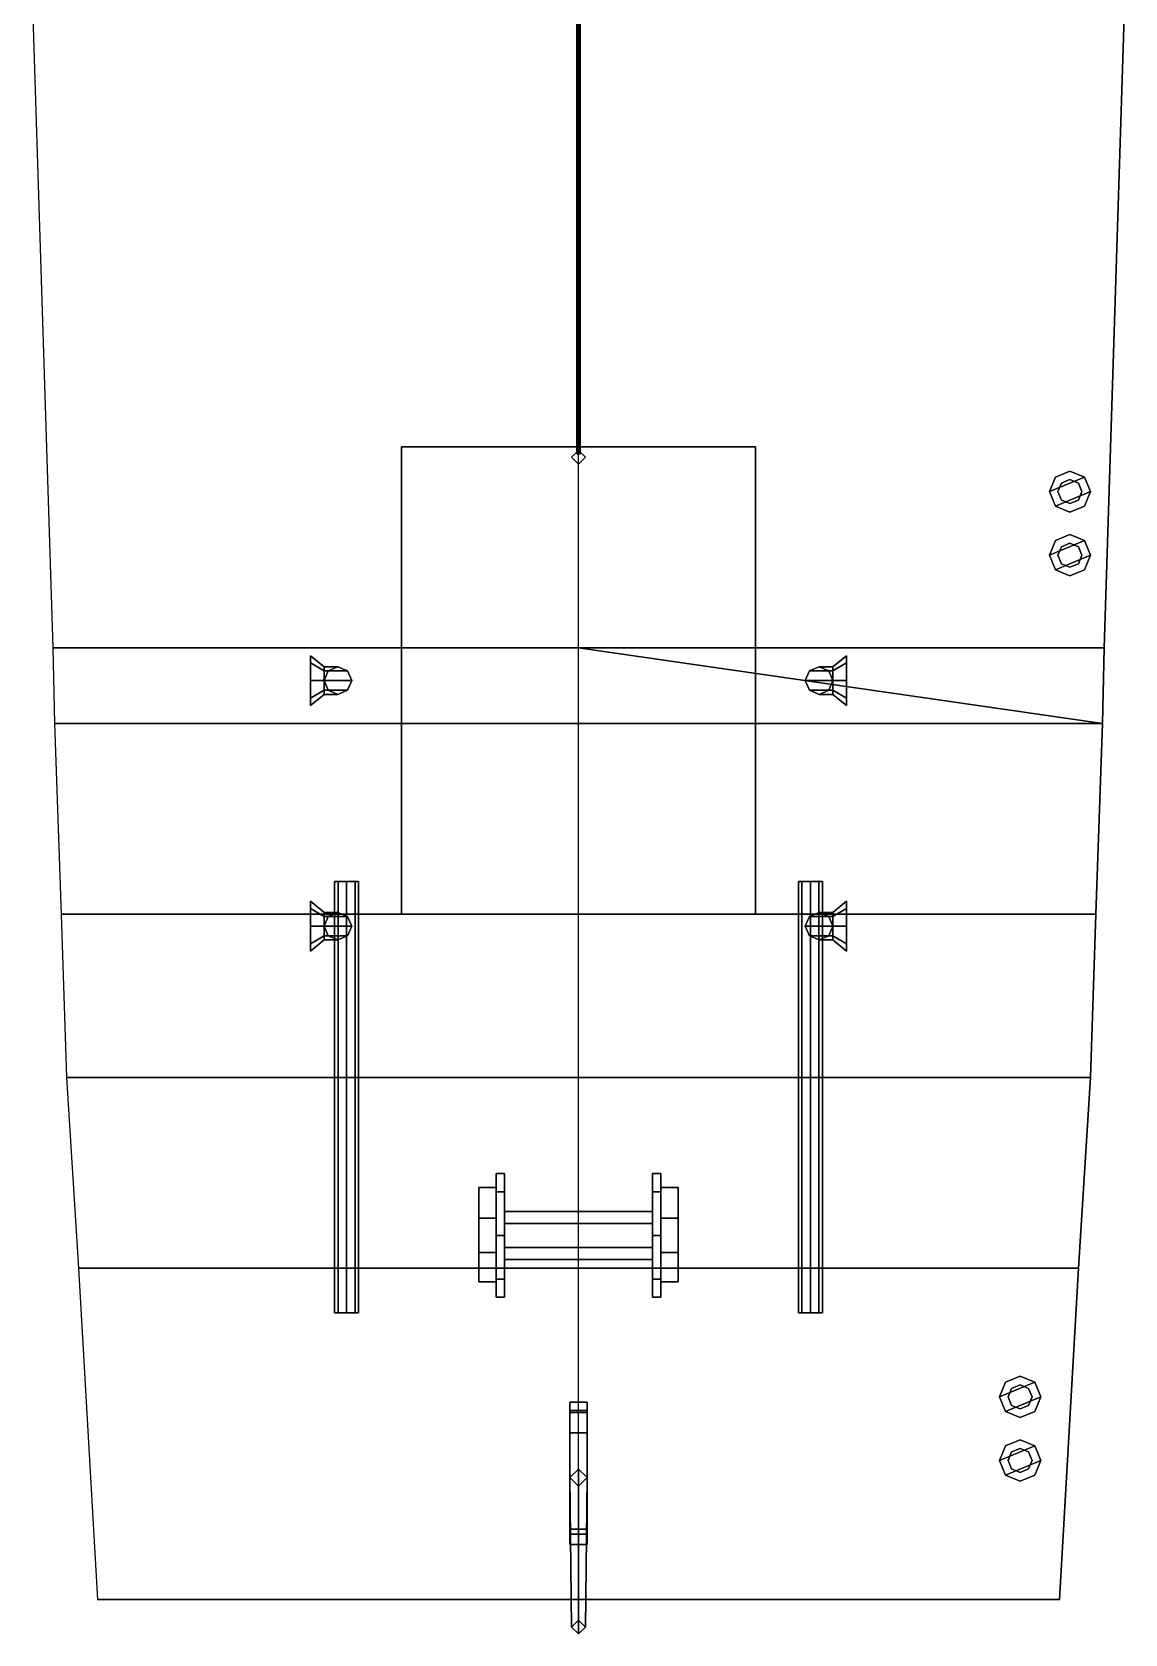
# Model space of a CAD drawing. Extents: x -3.3 to 3.3, y -16.4 to 15.8.
# Drawn here: x -3.18 to 3.18, y -16.45 to -7.12 of the extents above; entities that cross this region are included whole.
import ezdxf

# ---------------------------------------------------------------- set-up
doc = ezdxf.new("R2010")
doc.units = 0
doc.layers.get('0').update_dxf_attribs({"linetype": 'CONTINUOUS'})
doc.layers.add('SUPERSTRUCTURE', color=3, linetype='CONTINUOUS')

msp = doc.modelspace()

# ---------------------------------------------------------------- linework, layer by layer
for points in [[(0, 1.6, 6.94), (-0.01, 1.6, 6.93), (-0.01, -9.58, 5.18), (0, -9.58, 5.19)], [(-0.01, 1.6, 6.93), (0, 1.6, 6.92), (0, -9.58, 5.17), (-0.01, -9.58, 5.18)], [(0.01, 1.6, 6.93), (0, 1.6, 6.94), (0, -9.58, 5.19), (0.01, -9.58, 5.18)], [(0, 1.6, 6.92), (0.01, 1.6, 6.93), (0.01, -9.58, 5.18), (0, -9.58, 5.17)], [(-3.18, -6.91, 2.29), (-3.06, -10.71, 2.24), (3.06, -10.71, 2.24), (3.18, -6.91, 2.29)], [(3.06, -10.71), (0, -10.71, -1.02), (0, -6.91, -0.97), (3.18, -6.91)], [(3.06, -10.71, 2.24), (3.06, -10.71), (3.18, -6.91), (3.18, -6.91, 2.29)], [(0, -9.56, 3.35), (-0.04, -9.6, 3.35), (-0.04, -9.6, 5.3), (0, -9.56, 5.3)], [(0, -9.56, 5.3), (-0.04, -9.6, 5.3), (0, -9.64, 5.3), (0.04, -9.6, 5.3)], [(-0.04, -9.6, 3.35), (0, -9.64, 3.35), (0, -9.64, 5.3), (-0.04, -9.6, 5.3)], [(0.04, -9.6, 3.35), (0, -9.56, 3.35), (0, -9.56, 5.3), (0.04, -9.6, 5.3)], [(0, -9.64, 3.35), (0.04, -9.6, 3.35), (0.04, -9.6, 5.3), (0, -9.64, 5.3)], [(2.86, -9.68, 2.53), (2.7751, -9.7151, 2.53), (2.74, -9.8, 2.53), (2.9449, -9.7151, 2.53)], [(2.86, -9.68, 2.48), (2.7751, -9.7151, 2.48), (2.7751, -9.7151, 2.53), (2.86, -9.68, 2.53)], [(2.9449, -9.7151, 2.48), (2.86, -9.68, 2.48), (2.86, -9.68, 2.53), (2.9449, -9.7151, 2.53)], [(2.7751, -9.7151, 2.48), (2.74, -9.8, 2.48), (2.74, -9.8, 2.53), (2.7751, -9.7151, 2.53)], [(2.9449, -9.7151, 2.53), (2.74, -9.8, 2.53), (2.7751, -9.8849, 2.53), (2.98, -9.8, 2.53)], [(2.8105, -9.7505, 2.24), (2.79, -9.8, 2.24), (2.79, -9.8, 2.48), (2.8105, -9.7505, 2.48)], [(2.86, -9.73, 2.24), (2.8105, -9.7505, 2.24), (2.8105, -9.7505, 2.48), (2.86, -9.73, 2.48)], [(2.9095, -9.7505, 2.24), (2.86, -9.73, 2.24), (2.86, -9.73, 2.48), (2.9095, -9.7505, 2.48)], [(2.93, -9.8, 2.24), (2.9095, -9.7505, 2.24), (2.9095, -9.7505, 2.48), (2.93, -9.8, 2.48)], [(2.98, -9.8, 2.48), (2.9449, -9.7151, 2.48), (2.9449, -9.7151, 2.53), (2.98, -9.8, 2.53)], [(2.74, -9.8, 2.48), (2.7751, -9.8849, 2.48), (2.7751, -9.8849, 2.53), (2.74, -9.8, 2.53)], [(2.98, -9.8, 2.53), (2.7751, -9.8849, 2.53), (2.86, -9.92, 2.53), (2.9449, -9.8849, 2.53)], [(2.7751, -9.8849, 2.48), (2.86, -9.92, 2.48), (2.86, -9.92, 2.53), (2.7751, -9.8849, 2.53)], [(2.79, -9.8, 2.24), (2.8105, -9.8495, 2.24), (2.8105, -9.8495, 2.48), (2.79, -9.8, 2.48)], [(2.8105, -9.8495, 2.24), (2.86, -9.87, 2.24), (2.86, -9.87, 2.48), (2.8105, -9.8495, 2.48)], [(2.86, -9.87, 2.24), (2.9095, -9.8495, 2.24), (2.9095, -9.8495, 2.48), (2.86, -9.87, 2.48)], [(2.86, -9.92, 2.48), (2.9449, -9.8849, 2.48), (2.9449, -9.8849, 2.53), (2.86, -9.92, 2.53)], [(2.9095, -9.8495, 2.24), (2.93, -9.8, 2.24), (2.93, -9.8, 2.48), (2.9095, -9.8495, 2.48)], [(2.9449, -9.8849, 2.48), (2.98, -9.8, 2.48), (2.98, -9.8, 2.53), (2.9449, -9.8849, 2.53)], [(2.86, -10.05, 2.53), (2.7751, -10.0851, 2.53), (2.74, -10.17, 2.53), (2.9449, -10.0851, 2.53)], [(2.86, -10.05, 2.48), (2.7751, -10.0851, 2.48), (2.7751, -10.0851, 2.53), (2.86, -10.05, 2.53)], [(2.9449, -10.0851, 2.48), (2.86, -10.05, 2.48), (2.86, -10.05, 2.53), (2.9449, -10.0851, 2.53)], [(2.9449, -10.0851, 2.53), (2.74, -10.17, 2.53), (2.7751, -10.2549, 2.53), (2.98, -10.17, 2.53)], [(2.7751, -10.0851, 2.48), (2.74, -10.17, 2.48), (2.74, -10.17, 2.53), (2.7751, -10.0851, 2.53)], [(2.8105, -10.1205, 2.24), (2.79, -10.17, 2.24), (2.79, -10.17, 2.48), (2.8105, -10.1205, 2.48)], [(2.86, -10.1, 2.24), (2.8105, -10.1205, 2.24), (2.8105, -10.1205, 2.48), (2.86, -10.1, 2.48)], [(2.9095, -10.1205, 2.24), (2.86, -10.1, 2.24), (2.86, -10.1, 2.48), (2.9095, -10.1205, 2.48)], [(2.93, -10.17, 2.24), (2.9095, -10.1205, 2.24), (2.9095, -10.1205, 2.48), (2.93, -10.17, 2.48)], [(2.98, -10.17, 2.48), (2.9449, -10.0851, 2.48), (2.9449, -10.0851, 2.53), (2.98, -10.17, 2.53)], [(2.74, -10.17, 2.48), (2.7751, -10.2549, 2.48), (2.7751, -10.2549, 2.53), (2.74, -10.17, 2.53)], [(2.98, -10.17, 2.53), (2.7751, -10.2549, 2.53), (2.86, -10.29, 2.53), (2.9449, -10.2549, 2.53)], [(2.7751, -10.2549, 2.48), (2.86, -10.29, 2.48), (2.86, -10.29, 2.53), (2.7751, -10.2549, 2.53)], [(2.79, -10.17, 2.24), (2.8105, -10.2195, 2.24), (2.8105, -10.2195, 2.48), (2.79, -10.17, 2.48)], [(2.8105, -10.2195, 2.24), (2.86, -10.24, 2.24), (2.86, -10.24, 2.48), (2.8105, -10.2195, 2.48)], [(2.86, -10.24, 2.24), (2.9095, -10.2195, 2.24), (2.9095, -10.2195, 2.48), (2.86, -10.24, 2.48)], [(2.86, -10.29, 2.48), (2.9449, -10.2549, 2.48), (2.9449, -10.2549, 2.53), (2.86, -10.29, 2.53)], [(2.9095, -10.2195, 2.24), (2.93, -10.17, 2.24), (2.93, -10.17, 2.48), (2.9095, -10.2195, 2.48)], [(2.9449, -10.2549, 2.48), (2.98, -10.17, 2.48), (2.98, -10.17, 2.53), (2.9449, -10.2549, 2.53)], [(-3.06, -10.71, 2.24), (-3.05, -11.15, 2.24), (3.05, -11.15, 2.24), (3.06, -10.71, 2.24)], [(3.05, -11.15), (0, -10.71, -1.02), (0, -10.71, -1.02), (3.06, -10.71)], [(3.05, -11.15), (0, -11.15, -0.68), (0, -11.15, -0.68), (0, -10.71, -1.02)], [(3.05, -11.15, 2.24), (3.05, -11.15), (3.06, -10.71), (3.06, -10.71, 2.24)], [(-1.56, -10.7975, 2.6125), (-1.56, -10.755, 2.715), (-1.48, -10.82, 2.715), (-1.48, -10.8434, 2.6584)], [(-1.56, -11.0025, 2.6125), (-1.56, -10.755, 2.715), (-1.56, -10.7975, 2.6125), (-1.56, -10.9, 2.57)], [(-1.56, -11.045, 2.715), (-1.56, -10.7975, 2.8175), (-1.56, -10.755, 2.715), (-1.56, -11.0025, 2.6125)], [(-1.56, -10.755, 2.715), (-1.56, -10.7975, 2.8175), (-1.48, -10.8434, 2.7716), (-1.48, -10.82, 2.715)], [(-1.56, -10.7975, 2.8175), (-1.56, -10.9, 2.86), (-1.48, -10.9, 2.795), (-1.48, -10.8434, 2.7716)], [(-1.56, -10.9, 2.57), (-1.56, -10.7975, 2.6125), (-1.48, -10.8434, 2.6584), (-1.48, -10.9, 2.635)], [(-1.56, -11.0025, 2.8175), (-1.56, -10.9, 2.86), (-1.56, -10.7975, 2.8175), (-1.56, -11.045, 2.715)], [(1.56, -10.755, 2.715), (1.56, -10.7975, 2.6125), (1.48, -10.8434, 2.6584), (1.48, -10.82, 2.715)], [(1.56, -10.7975, 2.8175), (1.56, -10.755, 2.715), (1.48, -10.82, 2.715), (1.48, -10.8434, 2.7716)], [(1.56, -10.7975, 2.6125), (1.56, -10.9, 2.57), (1.48, -10.9, 2.635), (1.48, -10.8434, 2.6584)], [(1.56, -10.9, 2.86), (1.56, -10.7975, 2.8175), (1.48, -10.8434, 2.7716), (1.48, -10.9, 2.795)], [(1.56, -10.7975, 2.8175), (1.56, -10.9, 2.86), (1.56, -11.0025, 2.8175), (1.56, -10.755, 2.715)], [(1.56, -10.755, 2.715), (1.56, -11.0025, 2.8175), (1.56, -11.045, 2.715), (1.56, -10.7975, 2.6125)], [(1.56, -10.7975, 2.6125), (1.56, -11.045, 2.715), (1.56, -11.0025, 2.6125), (1.56, -10.9, 2.57)], [(-1.56, -10.9, 2.86), (-1.56, -11.0025, 2.8175), (-1.48, -10.9566, 2.7716), (-1.48, -10.9, 2.795)], [(-1.56, -11.0025, 2.6125), (-1.56, -10.9, 2.57), (-1.48, -10.9, 2.635), (-1.48, -10.9566, 2.6584)], [(-1.4, -10.82, 2.635), (-1.4566, -10.8434, 2.635), (-1.48, -10.8434, 2.6584), (-1.48, -10.82, 2.715)], [(-1.3434, -10.8434, 2.635), (-1.4, -10.82, 2.635), (-1.48, -10.82, 2.715), (-1.48, -10.8434, 2.7716)], [(-1.4566, -10.8434, 2.24), (-1.48, -10.9, 2.24), (-1.48, -10.9, 2.635), (-1.4566, -10.8434, 2.635)], [(-1.4566, -10.8434, 2.635), (-1.48, -10.9, 2.635), (-1.48, -10.9, 2.635), (-1.48, -10.8434, 2.6584)], [(-1.32, -10.9, 2.635), (-1.3434, -10.8434, 2.635), (-1.48, -10.8434, 2.7716), (-1.48, -10.9, 2.795)], [(-1.48, -10.9, 2.24), (-1.4566, -10.9566, 2.24), (-1.4566, -10.9566, 2.635), (-1.48, -10.9, 2.635)], [(-1.48, -10.9, 2.635), (-1.4566, -10.9566, 2.635), (-1.48, -10.9566, 2.6584), (-1.48, -10.9, 2.635)], [(-1.3434, -10.9566, 2.635), (-1.32, -10.9, 2.635), (-1.48, -10.9, 2.795), (-1.48, -10.9566, 2.7716)], [(-1.4, -10.82, 2.24), (-1.4566, -10.8434, 2.24), (-1.4566, -10.8434, 2.635), (-1.4, -10.82, 2.635)], [(-1.3434, -10.8434, 2.24), (-1.4, -10.82, 2.24), (-1.4, -10.82, 2.635), (-1.3434, -10.8434, 2.635)], [(-1.32, -10.9, 2.24), (-1.3434, -10.8434, 2.24), (-1.3434, -10.8434, 2.635), (-1.32, -10.9, 2.635)], [(-1.3434, -10.9566, 2.24), (-1.32, -10.9, 2.24), (-1.32, -10.9, 2.635), (-1.3434, -10.9566, 2.635)], [(1.3434, -10.8434, 2.635), (1.32, -10.9, 2.635), (1.48, -10.9, 2.795), (1.48, -10.8434, 2.7716)], [(1.3434, -10.8434, 2.24), (1.32, -10.9, 2.24), (1.32, -10.9, 2.635), (1.3434, -10.8434, 2.635)], [(1.32, -10.9, 2.635), (1.3434, -10.9566, 2.635), (1.48, -10.9566, 2.7716), (1.48, -10.9, 2.795)], [(1.32, -10.9, 2.24), (1.3434, -10.9566, 2.24), (1.3434, -10.9566, 2.635), (1.32, -10.9, 2.635)], [(1.4, -10.82, 2.635), (1.3434, -10.8434, 2.635), (1.48, -10.8434, 2.7716), (1.48, -10.82, 2.715)], [(1.4, -10.82, 2.24), (1.3434, -10.8434, 2.24), (1.3434, -10.8434, 2.635), (1.4, -10.82, 2.635)], [(1.4566, -10.8434, 2.635), (1.4, -10.82, 2.635), (1.48, -10.82, 2.715), (1.48, -10.8434, 2.6584)], [(1.4566, -10.8434, 2.24), (1.4, -10.82, 2.24), (1.4, -10.82, 2.635), (1.4566, -10.8434, 2.635)], [(1.48, -10.9, 2.635), (1.4566, -10.8434, 2.635), (1.48, -10.8434, 2.6584), (1.48, -10.9, 2.635)], [(1.48, -10.9, 2.24), (1.4566, -10.8434, 2.24), (1.4566, -10.8434, 2.635), (1.48, -10.9, 2.635)], [(1.4566, -10.9566, 2.635), (1.48, -10.9, 2.635), (1.48, -10.9, 2.635), (1.48, -10.9566, 2.6584)], [(1.4566, -10.9566, 2.24), (1.48, -10.9, 2.24), (1.48, -10.9, 2.635), (1.4566, -10.9566, 2.635)], [(1.56, -10.9, 2.57), (1.56, -11.0025, 2.6125), (1.48, -10.9566, 2.6584), (1.48, -10.9, 2.635)], [(1.56, -11.0025, 2.8175), (1.56, -10.9, 2.86), (1.48, -10.9, 2.795), (1.48, -10.9566, 2.7716)], [(-1.56, -11.0025, 2.8175), (-1.56, -11.045, 2.715), (-1.48, -10.98, 2.715), (-1.48, -10.9566, 2.7716)], [(-1.56, -11.045, 2.715), (-1.56, -11.0025, 2.6125), (-1.48, -10.9566, 2.6584), (-1.48, -10.98, 2.715)], [(-1.4566, -10.9566, 2.635), (-1.4, -10.98, 2.635), (-1.48, -10.98, 2.715), (-1.48, -10.9566, 2.6584)], [(-1.4, -10.98, 2.635), (-1.3434, -10.9566, 2.635), (-1.48, -10.9566, 2.7716), (-1.48, -10.98, 2.715)], [(-1.4566, -10.9566, 2.24), (-1.4, -10.98, 2.24), (-1.4, -10.98, 2.635), (-1.4566, -10.9566, 2.635)], [(-1.4, -10.98, 2.24), (-1.3434, -10.9566, 2.24), (-1.3434, -10.9566, 2.635), (-1.4, -10.98, 2.635)], [(1.3434, -10.9566, 2.635), (1.4, -10.98, 2.635), (1.48, -10.98, 2.715), (1.48, -10.9566, 2.7716)], [(1.3434, -10.9566, 2.24), (1.4, -10.98, 2.24), (1.4, -10.98, 2.635), (1.3434, -10.9566, 2.635)], [(1.4, -10.98, 2.635), (1.4566, -10.9566, 2.635), (1.48, -10.9566, 2.6584), (1.48, -10.98, 2.715)], [(1.4, -10.98, 2.24), (1.4566, -10.9566, 2.24), (1.4566, -10.9566, 2.635), (1.4, -10.98, 2.635)], [(1.56, -11.045, 2.715), (1.56, -11.0025, 2.8175), (1.48, -10.9566, 2.7716), (1.48, -10.98, 2.715)], [(1.56, -11.0025, 2.6125), (1.56, -11.045, 2.715), (1.48, -10.98, 2.715), (1.48, -10.9566, 2.6584)], [(-3.05, -11.15, 2.24), (-3.01, -12.26, 2.24), (3.01, -12.26, 2.24), (3.05, -11.15, 2.24)], [(3.01, -12.26), (0, -12.26, -0.55), (0, -11.15, -0.68), (3.05, -11.15)], [(3.01, -12.26, 2.24), (3.01, -12.26), (3.05, -11.15), (3.05, -11.15, 2.24)], [(-1.3995, -12.07, -0.18), (-1.42, -12.07, -0.23), (-1.42, -14.58, -0.65), (-1.3995, -14.58, -0.6)], [(-1.42, -12.07, -0.23), (-1.3995, -12.07, -0.28), (-1.3995, -14.58, -0.7), (-1.42, -14.58, -0.65)], [(-1.35, -12.07, -0.16), (-1.3995, -12.07, -0.18), (-1.3995, -14.58, -0.6), (-1.35, -14.58, -0.58)], [(-1.3995, -12.07, -0.28), (-1.35, -12.07, -0.3), (-1.35, -14.58, -0.72), (-1.3995, -14.58, -0.7)], [(-1.3005, -12.07, -0.18), (-1.35, -12.07, -0.16), (-1.35, -14.58, -0.58), (-1.3005, -14.58, -0.6)], [(-1.35, -12.07, -0.3), (-1.3005, -12.07, -0.28), (-1.3005, -14.58, -0.7), (-1.35, -14.58, -0.72)], [(-1.28, -12.07, -0.23), (-1.3005, -12.07, -0.18), (-1.3005, -14.58, -0.6), (-1.28, -14.58, -0.65)], [(-1.3005, -12.07, -0.28), (-1.28, -12.07, -0.23), (-1.28, -14.58, -0.65), (-1.3005, -14.58, -0.7)], [(1.3005, -12.07, -0.18), (1.28, -12.07, -0.23), (1.28, -14.58, -0.65), (1.3005, -14.58, -0.6)], [(1.28, -12.07, -0.23), (1.3005, -12.07, -0.28), (1.3005, -14.58, -0.7), (1.28, -14.58, -0.65)], [(1.35, -12.07, -0.16), (1.3005, -12.07, -0.18), (1.3005, -14.58, -0.6), (1.35, -14.58, -0.58)], [(1.3005, -12.07, -0.28), (1.35, -12.07, -0.3), (1.35, -14.58, -0.72), (1.3005, -14.58, -0.7)], [(1.3995, -12.07, -0.18), (1.35, -12.07, -0.16), (1.35, -14.58, -0.58), (1.3995, -14.58, -0.6)], [(1.35, -12.07, -0.3), (1.3995, -12.07, -0.28), (1.3995, -14.58, -0.7), (1.35, -14.58, -0.72)], [(1.42, -12.07, -0.23), (1.3995, -12.07, -0.18), (1.3995, -14.58, -0.6), (1.42, -14.58, -0.65)], [(1.3995, -12.07, -0.28), (1.42, -12.07, -0.23), (1.42, -14.58, -0.65), (1.3995, -14.58, -0.7)], [(-1.56, -12.2275, 2.6125), (-1.56, -12.185, 2.715), (-1.48, -12.25, 2.715), (-1.48, -12.2734, 2.6584)], [(-1.56, -12.4325, 2.6125), (-1.56, -12.185, 2.715), (-1.56, -12.2275, 2.6125), (-1.56, -12.33, 2.57)], [(-1.56, -12.475, 2.715), (-1.56, -12.2275, 2.8175), (-1.56, -12.185, 2.715), (-1.56, -12.4325, 2.6125)], [(-1.56, -12.185, 2.715), (-1.56, -12.2275, 2.8175), (-1.48, -12.2734, 2.7716), (-1.48, -12.25, 2.715)], [(1.56, -12.185, 2.715), (1.56, -12.2275, 2.6125), (1.48, -12.2734, 2.6584), (1.48, -12.25, 2.715)], [(1.56, -12.2275, 2.8175), (1.56, -12.185, 2.715), (1.48, -12.25, 2.715), (1.48, -12.2734, 2.7716)], [(1.56, -12.2275, 2.8175), (1.56, -12.33, 2.86), (1.56, -12.4325, 2.8175), (1.56, -12.185, 2.715)], [(1.56, -12.185, 2.715), (1.56, -12.4325, 2.8175), (1.56, -12.475, 2.715), (1.56, -12.2275, 2.6125)], [(-3.01, -12.26, 2.24), (-2.98, -13.21, 2.24), (2.98, -13.21, 2.24), (3.01, -12.26, 2.24)], [(-1.56, -12.2275, 2.8175), (-1.56, -12.33, 2.86), (-1.48, -12.33, 2.795), (-1.48, -12.2734, 2.7716)], [(-1.56, -12.33, 2.57), (-1.56, -12.2275, 2.6125), (-1.48, -12.2734, 2.6584), (-1.48, -12.33, 2.635)], [(-1.56, -12.4325, 2.8175), (-1.56, -12.33, 2.86), (-1.56, -12.2275, 2.8175), (-1.56, -12.475, 2.715)], [(-1.4, -12.25, 2.635), (-1.4566, -12.2734, 2.635), (-1.48, -12.2734, 2.6584), (-1.48, -12.25, 2.715)], [(-1.3434, -12.2734, 2.635), (-1.4, -12.25, 2.635), (-1.48, -12.25, 2.715), (-1.48, -12.2734, 2.7716)], [(-1.4566, -12.2734, 2.24), (-1.48, -12.33, 2.24), (-1.48, -12.33, 2.635), (-1.4566, -12.2734, 2.635)], [(-1.4566, -12.2734, 2.635), (-1.48, -12.33, 2.635), (-1.48, -12.33, 2.635), (-1.48, -12.2734, 2.6584)], [(-1.32, -12.33, 2.635), (-1.3434, -12.2734, 2.635), (-1.48, -12.2734, 2.7716), (-1.48, -12.33, 2.795)], [(-1.4, -12.25, 2.24), (-1.4566, -12.2734, 2.24), (-1.4566, -12.2734, 2.635), (-1.4, -12.25, 2.635)], [(-1.3434, -12.2734, 2.24), (-1.4, -12.25, 2.24), (-1.4, -12.25, 2.635), (-1.3434, -12.2734, 2.635)], [(-1.32, -12.33, 2.24), (-1.3434, -12.2734, 2.24), (-1.3434, -12.2734, 2.635), (-1.32, -12.33, 2.635)], [(2.98, -13.21), (0, -13.21, -0.4), (0, -12.26, -0.55), (3.01, -12.26)], [(1.3434, -12.2734, 2.635), (1.32, -12.33, 2.635), (1.48, -12.33, 2.795), (1.48, -12.2734, 2.7716)], [(1.3434, -12.2734, 2.24), (1.32, -12.33, 2.24), (1.32, -12.33, 2.635), (1.3434, -12.2734, 2.635)], [(1.4, -12.25, 2.635), (1.3434, -12.2734, 2.635), (1.48, -12.2734, 2.7716), (1.48, -12.25, 2.715)], [(1.4, -12.25, 2.24), (1.3434, -12.2734, 2.24), (1.3434, -12.2734, 2.635), (1.4, -12.25, 2.635)], [(1.4566, -12.2734, 2.635), (1.4, -12.25, 2.635), (1.48, -12.25, 2.715), (1.48, -12.2734, 2.6584)], [(1.4566, -12.2734, 2.24), (1.4, -12.25, 2.24), (1.4, -12.25, 2.635), (1.4566, -12.2734, 2.635)], [(1.48, -12.33, 2.635), (1.4566, -12.2734, 2.635), (1.48, -12.2734, 2.6584), (1.48, -12.33, 2.635)], [(1.48, -12.33, 2.24), (1.4566, -12.2734, 2.24), (1.4566, -12.2734, 2.635), (1.48, -12.33, 2.635)], [(1.56, -12.2275, 2.6125), (1.56, -12.33, 2.57), (1.48, -12.33, 2.635), (1.48, -12.2734, 2.6584)], [(1.56, -12.33, 2.86), (1.56, -12.2275, 2.8175), (1.48, -12.2734, 2.7716), (1.48, -12.33, 2.795)], [(1.56, -12.2275, 2.6125), (1.56, -12.475, 2.715), (1.56, -12.4325, 2.6125), (1.56, -12.33, 2.57)], [(2.98, -13.21, 2.24), (2.98, -13.21), (3.01, -12.26), (3.01, -12.26, 2.24)], [(-1.56, -12.33, 2.86), (-1.56, -12.4325, 2.8175), (-1.48, -12.3866, 2.7716), (-1.48, -12.33, 2.795)], [(-1.56, -12.4325, 2.6125), (-1.56, -12.33, 2.57), (-1.48, -12.33, 2.635), (-1.48, -12.3866, 2.6584)], [(-1.56, -12.4325, 2.8175), (-1.56, -12.475, 2.715), (-1.48, -12.41, 2.715), (-1.48, -12.3866, 2.7716)], [(-1.56, -12.475, 2.715), (-1.56, -12.4325, 2.6125), (-1.48, -12.3866, 2.6584), (-1.48, -12.41, 2.715)], [(-1.48, -12.33, 2.24), (-1.4566, -12.3866, 2.24), (-1.4566, -12.3866, 2.635), (-1.48, -12.33, 2.635)], [(-1.48, -12.33, 2.635), (-1.4566, -12.3866, 2.635), (-1.48, -12.3866, 2.6584), (-1.48, -12.33, 2.635)], [(-1.3434, -12.3866, 2.635), (-1.32, -12.33, 2.635), (-1.48, -12.33, 2.795), (-1.48, -12.3866, 2.7716)], [(-1.4566, -12.3866, 2.635), (-1.4, -12.41, 2.635), (-1.48, -12.41, 2.715), (-1.48, -12.3866, 2.6584)], [(-1.4, -12.41, 2.635), (-1.3434, -12.3866, 2.635), (-1.48, -12.3866, 2.7716), (-1.48, -12.41, 2.715)], [(-1.4566, -12.3866, 2.24), (-1.4, -12.41, 2.24), (-1.4, -12.41, 2.635), (-1.4566, -12.3866, 2.635)], [(-1.4, -12.41, 2.24), (-1.3434, -12.3866, 2.24), (-1.3434, -12.3866, 2.635), (-1.4, -12.41, 2.635)], [(-1.3434, -12.3866, 2.24), (-1.32, -12.33, 2.24), (-1.32, -12.33, 2.635), (-1.3434, -12.3866, 2.635)], [(1.32, -12.33, 2.635), (1.3434, -12.3866, 2.635), (1.48, -12.3866, 2.7716), (1.48, -12.33, 2.795)], [(1.32, -12.33, 2.24), (1.3434, -12.3866, 2.24), (1.3434, -12.3866, 2.635), (1.32, -12.33, 2.635)], [(1.3434, -12.3866, 2.635), (1.4, -12.41, 2.635), (1.48, -12.41, 2.715), (1.48, -12.3866, 2.7716)], [(1.3434, -12.3866, 2.24), (1.4, -12.41, 2.24), (1.4, -12.41, 2.635), (1.3434, -12.3866, 2.635)], [(1.4, -12.41, 2.635), (1.4566, -12.3866, 2.635), (1.48, -12.3866, 2.6584), (1.48, -12.41, 2.715)], [(1.4, -12.41, 2.24), (1.4566, -12.3866, 2.24), (1.4566, -12.3866, 2.635), (1.4, -12.41, 2.635)], [(1.4566, -12.3866, 2.635), (1.48, -12.33, 2.635), (1.48, -12.33, 2.635), (1.48, -12.3866, 2.6584)], [(1.4566, -12.3866, 2.24), (1.48, -12.33, 2.24), (1.48, -12.33, 2.635), (1.4566, -12.3866, 2.635)], [(1.56, -12.33, 2.57), (1.56, -12.4325, 2.6125), (1.48, -12.3866, 2.6584), (1.48, -12.33, 2.635)], [(1.56, -12.4325, 2.8175), (1.56, -12.33, 2.86), (1.48, -12.33, 2.795), (1.48, -12.3866, 2.7716)], [(1.56, -12.4325, 2.6125), (1.56, -12.475, 2.715), (1.48, -12.41, 2.715), (1.48, -12.3866, 2.6584)], [(1.56, -12.475, 2.715), (1.56, -12.4325, 2.8175), (1.48, -12.3866, 2.7716), (1.48, -12.41, 2.715)], [(-2.98, -13.21, 2.24), (-2.91, -14.32, 2.24), (2.91, -14.32, 2.24), (2.98, -13.21, 2.24)], [(2.91, -14.32), (0, -14.32, -0.12), (0, -13.21, -0.4), (2.98, -13.21)], [(2.91, -14.32, 2.24), (2.91, -14.32), (2.98, -13.21), (2.98, -13.21, 2.24)], [(-0.43, -13.8754, 2.8746), (-0.43, -13.77, 2.62), (-0.48, -13.77, 2.62), (-0.48, -13.8754, 2.8746)], [(-0.43, -13.77, 2.62), (-0.43, -13.8754, 2.3654), (-0.48, -13.8754, 2.3654), (-0.48, -13.77, 2.62)], [(-0.48, -13.8754, 2.3654), (-0.48, -14.13, 2.26), (-0.48, -14.3846, 2.3654), (-0.48, -13.77, 2.62)], [(-0.48, -13.77, 2.62), (-0.48, -14.3846, 2.3654), (-0.48, -14.49, 2.62), (-0.48, -13.8754, 2.8746)], [(-0.43, -14.3846, 2.8746), (-0.43, -13.77, 2.62), (-0.43, -13.8754, 2.8746), (-0.43, -14.13, 2.98)], [(-0.43, -14.49, 2.62), (-0.43, -13.8754, 2.3654), (-0.43, -13.77, 2.62), (-0.43, -14.3846, 2.8746)], [(0.48, -13.8754, 2.8746), (0.48, -13.77, 2.62), (0.43, -13.77, 2.62), (0.43, -13.8754, 2.8746)], [(0.48, -13.77, 2.62), (0.48, -13.8754, 2.3654), (0.43, -13.8754, 2.3654), (0.43, -13.77, 2.62)], [(0.43, -13.77, 2.62), (0.43, -14.3846, 2.3654), (0.43, -14.49, 2.62), (0.43, -13.8754, 2.8746)], [(0.43, -13.8754, 2.3654), (0.43, -14.13, 2.26), (0.43, -14.3846, 2.3654), (0.43, -13.77, 2.62)], [(0.48, -14.49, 2.62), (0.48, -13.8754, 2.3654), (0.48, -13.77, 2.62), (0.48, -14.3846, 2.8746)], [(0.48, -14.3846, 2.8746), (0.48, -13.77, 2.62), (0.48, -13.8754, 2.8746), (0.48, -14.13, 2.98)], [(-0.58, -13.85, 2.66), (-0.58, -14.4, 2.66), (-0.58, -14.23, 2.87), (-0.58, -14.03, 2.87)], [(-0.48, -14.03, 2.87), (-0.48, -13.85, 2.66), (-0.58, -13.85, 2.66), (-0.58, -14.03, 2.87)], [(-0.48, -13.85, 2.66), (-0.48, -13.85, 2.24), (-0.58, -13.85, 2.24), (-0.58, -13.85, 2.66)], [(-0.58, -13.85, 2.24), (-0.58, -14.4, 2.24), (-0.58, -14.4, 2.66), (-0.58, -13.85, 2.66)], [(-0.48, -14.23, 2.87), (-0.48, -14.4, 2.66), (-0.48, -13.85, 2.66), (-0.48, -14.03, 2.87)], [(-0.48, -14.4, 2.66), (-0.48, -14.4, 2.24), (-0.48, -13.85, 2.24), (-0.48, -13.85, 2.66)], [(-0.43, -14.13, 2.98), (-0.43, -13.8754, 2.8746), (-0.48, -13.8754, 2.8746), (-0.48, -14.13, 2.98)], [(-0.43, -13.8754, 2.3654), (-0.43, -14.13, 2.26), (-0.48, -14.13, 2.26), (-0.48, -13.8754, 2.3654)], [(-0.48, -13.8754, 2.8746), (-0.48, -14.49, 2.62), (-0.48, -14.3846, 2.8746), (-0.48, -14.13, 2.98)], [(-0.43, -14.3846, 2.3654), (-0.43, -14.13, 2.26), (-0.43, -13.8754, 2.3654), (-0.43, -14.49, 2.62)], [(0.48, -14.13, 2.98), (0.48, -13.8754, 2.8746), (0.43, -13.8754, 2.8746), (0.43, -14.13, 2.98)], [(0.48, -13.8754, 2.3654), (0.48, -14.13, 2.26), (0.43, -14.13, 2.26), (0.43, -13.8754, 2.3654)], [(0.43, -13.8754, 2.8746), (0.43, -14.49, 2.62), (0.43, -14.3846, 2.8746), (0.43, -14.13, 2.98)], [(0.48, -13.85, 2.24), (0.48, -14.4, 2.24), (0.48, -14.4, 2.66), (0.48, -13.85, 2.66)], [(0.58, -13.85, 2.66), (0.58, -13.85, 2.24), (0.48, -13.85, 2.24), (0.48, -13.85, 2.66)], [(0.48, -13.85, 2.66), (0.48, -14.4, 2.66), (0.48, -14.23, 2.87), (0.48, -14.03, 2.87)], [(0.58, -14.03, 2.87), (0.58, -13.85, 2.66), (0.48, -13.85, 2.66), (0.48, -14.03, 2.87)], [(0.48, -14.3846, 2.3654), (0.48, -14.13, 2.26), (0.48, -13.8754, 2.3654), (0.48, -14.49, 2.62)], [(0.58, -14.4, 2.66), (0.58, -14.4, 2.24), (0.58, -13.85, 2.24), (0.58, -13.85, 2.66)], [(0.58, -14.23, 2.87), (0.58, -14.4, 2.66), (0.58, -13.85, 2.66), (0.58, -14.03, 2.87)], [(-0.58, -14.03, 2.87), (-0.58, -14.23, 2.87), (-0.48, -14.23, 2.87), (-0.48, -14.03, 2.87)], [(0.43, -14.06, 2.7412), (0.43, -13.99, 2.62), (-0.43, -13.99, 2.62), (-0.43, -14.06, 2.7412)], [(0.43, -13.99, 2.62), (0.43, -14.06, 2.4988), (-0.43, -14.06, 2.4988), (-0.43, -13.99, 2.62)], [(0.43, -14.2, 2.7412), (0.43, -14.06, 2.7412), (-0.43, -14.06, 2.7412), (-0.43, -14.2, 2.7412)], [(0.43, -14.06, 2.4988), (0.43, -14.2, 2.4988), (-0.43, -14.2, 2.4988), (-0.43, -14.06, 2.4988)], [(0.48, -14.03, 2.87), (0.48, -14.23, 2.87), (0.58, -14.23, 2.87), (0.58, -14.03, 2.87)], [(-0.43, -14.3846, 2.8746), (-0.43, -14.13, 2.98), (-0.48, -14.13, 2.98), (-0.48, -14.3846, 2.8746)], [(-0.43, -14.13, 2.26), (-0.43, -14.3846, 2.3654), (-0.48, -14.3846, 2.3654), (-0.48, -14.13, 2.26)], [(0.48, -14.3846, 2.8746), (0.48, -14.13, 2.98), (0.43, -14.13, 2.98), (0.43, -14.3846, 2.8746)], [(0.48, -14.13, 2.26), (0.48, -14.3846, 2.3654), (0.43, -14.3846, 2.3654), (0.43, -14.13, 2.26)], [(-1.35, -14.3094, -0.5347), (-1.35, -14.58, -0.58), (-1.35, -14.48, -0.12), (-1.35, -14.26, -0.12)], [(-1.35, -14.26, -0.12), (-1.35, -14.48, -0.12), (-1.35, -14.58, -0.58), (-1.35, -14.3094, -0.5347)], [(-0.58, -14.23, 2.87), (-0.58, -14.4, 2.66), (-0.48, -14.4, 2.66), (-0.48, -14.23, 2.87)], [(0.43, -14.27, 2.62), (0.43, -14.2, 2.7412), (-0.43, -14.2, 2.7412), (-0.43, -14.27, 2.62)], [(0.43, -14.2, 2.4988), (0.43, -14.27, 2.62), (-0.43, -14.27, 2.62), (-0.43, -14.2, 2.4988)], [(0.48, -14.23, 2.87), (0.48, -14.4, 2.66), (0.58, -14.4, 2.66), (0.58, -14.23, 2.87)], [(1.35, -14.26, -0.12), (1.35, -14.48, -0.12), (1.35, -14.58, -0.58), (1.35, -14.3094, -0.5347)], [(1.35, -14.3094, -0.5347), (1.35, -14.58, -0.58), (1.35, -14.48, -0.12), (1.35, -14.26, -0.12)], [(-2.91, -14.32, 2.24), (-2.8, -16.25, 2.24), (2.8, -16.25, 2.24), (2.91, -14.32, 2.24)], [(2.8, -16.25), (0, -16.25, -0.12), (0, -14.32, -0.12), (2.91, -14.32)], [(2.8, -16.25, 2.24), (2.8, -16.25), (2.91, -14.32), (2.91, -14.32, 2.24)], [(-0.58, -14.4, 2.66), (-0.58, -14.4, 2.24), (-0.48, -14.4, 2.24), (-0.48, -14.4, 2.66)], [(-0.43, -14.49, 2.62), (-0.43, -14.3846, 2.8746), (-0.48, -14.3846, 2.8746), (-0.48, -14.49, 2.62)], [(-0.43, -14.3846, 2.3654), (-0.43, -14.49, 2.62), (-0.48, -14.49, 2.62), (-0.48, -14.3846, 2.3654)], [(0.48, -14.49, 2.62), (0.48, -14.3846, 2.8746), (0.43, -14.3846, 2.8746), (0.43, -14.49, 2.62)], [(0.48, -14.3846, 2.3654), (0.48, -14.49, 2.62), (0.43, -14.49, 2.62), (0.43, -14.3846, 2.3654)], [(0.48, -14.4, 2.66), (0.48, -14.4, 2.24), (0.58, -14.4, 2.24), (0.58, -14.4, 2.66)], [(2.57, -14.95, 2.53), (2.4851, -14.9851, 2.53), (2.45, -15.07, 2.53), (2.6549, -14.9851, 2.53)], [(2.4851, -14.9851, 2.48), (2.45, -15.07, 2.48), (2.45, -15.07, 2.53), (2.4851, -14.9851, 2.53)], [(2.6549, -14.9851, 2.53), (2.45, -15.07, 2.53), (2.4851, -15.1549, 2.53), (2.69, -15.07, 2.53)], [(2.57, -14.95, 2.48), (2.4851, -14.9851, 2.48), (2.4851, -14.9851, 2.53), (2.57, -14.95, 2.53)], [(2.57, -15, 2.24), (2.5205, -15.0205, 2.24), (2.5205, -15.0205, 2.48), (2.57, -15, 2.48)], [(2.6549, -14.9851, 2.48), (2.57, -14.95, 2.48), (2.57, -14.95, 2.53), (2.6549, -14.9851, 2.53)], [(2.6195, -15.0205, 2.24), (2.57, -15, 2.24), (2.57, -15, 2.48), (2.6195, -15.0205, 2.48)], [(2.69, -15.07, 2.48), (2.6549, -14.9851, 2.48), (2.6549, -14.9851, 2.53), (2.69, -15.07, 2.53)], [(-0.05, -15.1, -0.32), (-0.05, -15.93, -0.27), (-0.05, -15.87, -0.18), (-0.05, -15.16, -0.18)], [(0.05, -15.16, -0.18), (0.05, -15.1, -0.32), (-0.05, -15.1, -0.32), (-0.05, -15.16, -0.18)], [(0.05, -15.1, -0.32), (0.05, -15.1, -0.47), (-0.05, -15.1, -0.47), (-0.05, -15.1, -0.32)], [(-0.05, -15.1, -0.47), (-0.05, -15.93, -0.84), (-0.05, -15.93, -0.27), (-0.05, -15.1, -0.32)], [(-0.05, -15.15, -0.85), (-0.05, -15.84, -0.99), (-0.05, -15.93, -0.84), (-0.05, -15.1, -0.47)], [(0.05, -15.1, -0.47), (0.05, -15.15, -0.85), (-0.05, -15.15, -0.85), (-0.05, -15.1, -0.47)], [(0.05, -15.87, -0.18), (0.05, -15.93, -0.27), (0.05, -15.1, -0.32), (0.05, -15.16, -0.18)], [(0.05, -15.93, -0.27), (0.05, -15.93, -0.84), (0.05, -15.1, -0.47), (0.05, -15.1, -0.32)], [(0.05, -15.93, -0.84), (0.05, -15.84, -0.99), (0.05, -15.15, -0.85), (0.05, -15.1, -0.47)], [(2.45, -15.07, 2.48), (2.4851, -15.1549, 2.48), (2.4851, -15.1549, 2.53), (2.45, -15.07, 2.53)], [(2.69, -15.07, 2.53), (2.4851, -15.1549, 2.53), (2.57, -15.19, 2.53), (2.6549, -15.1549, 2.53)], [(2.5205, -15.0205, 2.24), (2.5, -15.07, 2.24), (2.5, -15.07, 2.48), (2.5205, -15.0205, 2.48)], [(2.5, -15.07, 2.24), (2.5205, -15.1195, 2.24), (2.5205, -15.1195, 2.48), (2.5, -15.07, 2.48)], [(2.64, -15.07, 2.24), (2.6195, -15.0205, 2.24), (2.6195, -15.0205, 2.48), (2.64, -15.07, 2.48)], [(2.6195, -15.1195, 2.24), (2.64, -15.07, 2.24), (2.64, -15.07, 2.48), (2.6195, -15.1195, 2.48)], [(2.6549, -15.1549, 2.48), (2.69, -15.07, 2.48), (2.69, -15.07, 2.53), (2.6549, -15.1549, 2.53)], [(0.05, -15.15, -0.85), (0.05, -15.28, -0.99), (-0.05, -15.28, -0.99), (-0.05, -15.15, -0.85)], [(-0.05, -15.28, -0.99), (-0.05, -15.28, -0.99), (-0.05, -15.84, -0.99), (-0.05, -15.15, -0.85)], [(-0.05, -15.16, -0.18), (-0.05, -15.87, -0.18), (0.05, -15.87, -0.18), (0.05, -15.16, -0.18)], [(0.05, -15.84, -0.99), (0.05, -15.28, -0.99), (0.05, -15.28, -0.99), (0.05, -15.15, -0.85)], [(2.4851, -15.1549, 2.48), (2.57, -15.19, 2.48), (2.57, -15.19, 2.53), (2.4851, -15.1549, 2.53)], [(2.5205, -15.1195, 2.24), (2.57, -15.14, 2.24), (2.57, -15.14, 2.48), (2.5205, -15.1195, 2.48)], [(2.57, -15.14, 2.24), (2.6195, -15.1195, 2.24), (2.6195, -15.1195, 2.48), (2.57, -15.14, 2.48)], [(2.57, -15.19, 2.48), (2.6549, -15.1549, 2.48), (2.6549, -15.1549, 2.53), (2.57, -15.19, 2.53)], [(-0.05, -15.84, -0.99), (-0.05, -15.28, -0.99), (0.05, -15.28, -0.99), (0.05, -15.84, -0.99)], [(2.57, -15.32, 2.53), (2.4851, -15.3551, 2.53), (2.45, -15.44, 2.53), (2.6549, -15.3551, 2.53)], [(2.6549, -15.3551, 2.53), (2.45, -15.44, 2.53), (2.4851, -15.5249, 2.53), (2.69, -15.44, 2.53)], [(2.4851, -15.3551, 2.48), (2.45, -15.44, 2.48), (2.45, -15.44, 2.53), (2.4851, -15.3551, 2.53)], [(2.57, -15.32, 2.48), (2.4851, -15.3551, 2.48), (2.4851, -15.3551, 2.53), (2.57, -15.32, 2.53)], [(2.57, -15.37, 2.24), (2.5205, -15.3905, 2.24), (2.5205, -15.3905, 2.48), (2.57, -15.37, 2.48)], [(2.6549, -15.3551, 2.48), (2.57, -15.32, 2.48), (2.57, -15.32, 2.53), (2.6549, -15.3551, 2.53)], [(2.6195, -15.3905, 2.24), (2.57, -15.37, 2.24), (2.57, -15.37, 2.48), (2.6195, -15.3905, 2.48)], [(2.69, -15.44, 2.48), (2.6549, -15.3551, 2.48), (2.6549, -15.3551, 2.53), (2.69, -15.44, 2.53)], [(2.45, -15.44, 2.48), (2.4851, -15.5249, 2.48), (2.4851, -15.5249, 2.53), (2.45, -15.44, 2.53)], [(2.69, -15.44, 2.53), (2.4851, -15.5249, 2.53), (2.57, -15.56, 2.53), (2.6549, -15.5249, 2.53)], [(2.5205, -15.3905, 2.24), (2.5, -15.44, 2.24), (2.5, -15.44, 2.48), (2.5205, -15.3905, 2.48)], [(2.5, -15.44, 2.24), (2.5205, -15.4895, 2.24), (2.5205, -15.4895, 2.48), (2.5, -15.44, 2.48)], [(2.64, -15.44, 2.24), (2.6195, -15.3905, 2.24), (2.6195, -15.3905, 2.48), (2.64, -15.44, 2.48)], [(2.6195, -15.4895, 2.24), (2.64, -15.44, 2.24), (2.64, -15.44, 2.48), (2.6195, -15.4895, 2.48)], [(2.6549, -15.5249, 2.48), (2.69, -15.44, 2.48), (2.69, -15.44, 2.53), (2.6549, -15.5249, 2.53)], [(0, -15.49, 2.24), (-0.05, -15.54, 2.24), (-0.04, -16.41, 4.65), (0, -16.37, 4.65)], [(-0.05, -15.54, 2.24), (0, -15.59, 2.24), (0, -16.45, 4.65), (-0.04, -16.41, 4.65)], [(0.05, -15.54, 2.24), (0, -15.49, 2.24), (0, -16.37, 4.65), (0.04, -16.41, 4.65)], [(0, -15.59, 2.24), (0.05, -15.54, 2.24), (0.04, -16.41, 4.65), (0, -16.45, 4.65)], [(2.4851, -15.5249, 2.48), (2.57, -15.56, 2.48), (2.57, -15.56, 2.53), (2.4851, -15.5249, 2.53)], [(2.5205, -15.4895, 2.24), (2.57, -15.51, 2.24), (2.57, -15.51, 2.48), (2.5205, -15.4895, 2.48)], [(2.57, -15.51, 2.24), (2.6195, -15.4895, 2.24), (2.6195, -15.4895, 2.48), (2.57, -15.51, 2.48)], [(2.57, -15.56, 2.48), (2.6549, -15.5249, 2.48), (2.6549, -15.5249, 2.53), (2.57, -15.56, 2.53)], [(-0.05, -15.93, -0.84), (-0.05, -15.84, -0.99), (0.05, -15.84, -0.99), (0.05, -15.93, -0.84)], [(-0.05, -15.87, -0.18), (-0.05, -15.93, -0.27), (0.05, -15.93, -0.27), (0.05, -15.87, -0.18)], [(-0.05, -15.93, -0.27), (-0.05, -15.93, -0.84), (0.05, -15.93, -0.84), (0.05, -15.93, -0.27)], [(-2.8, -16.25, 2.24), (-2.8, -16.25), (2.8, -16.25), (2.8, -16.25, 2.24)], [(-2.8, -16.25), (0, -16.25, -0.12), (0, -16.25, -0.12), (2.8, -16.25)], [(0, -16.37, 4.65), (-0.04, -16.41, 4.65), (0, -16.45, 4.65), (0.04, -16.41, 4.65)]]:
    msp.add_3dface(points)
at = {"layer": 'SUPERSTRUCTURE'}
for points in [[(-1.03, -9.54, 3.35), (-1.03, -12.26, 3.35), (1.03, -12.26, 3.35), (1.03, -9.54, 3.35)], [(-1.03, -9.54, 2.2554), (-1.03, -10.71, 2.24), (-1.03, -12.26, 3.35), (-1.03, -9.54, 3.35)], [(1.03, -9.54, 3.35), (1.03, -9.54, 2.2554), (-1.03, -9.54, 2.2554), (-1.03, -9.54, 3.35)], [(1.03, -12.26, 3.35), (1.03, -10.71, 2.24), (1.03, -9.54, 2.2554), (1.03, -9.54, 3.35)], [(-1.03, -10.71, 2.24), (-1.03, -10.71, 2.24), (-1.03, -12.26, 2.24), (-1.03, -12.26, 3.35)], [(1.03, -12.26, 2.24), (1.03, -10.71, 2.24), (1.03, -10.71, 2.24), (1.03, -12.26, 3.35)], [(-1.03, -12.26, 3.35), (-1.03, -12.26, 2.24), (1.03, -12.26, 2.24), (1.03, -12.26, 3.35)]]:
    msp.add_3dface(points, dxfattribs=at)

doc.saveas('drawing.dxf')
